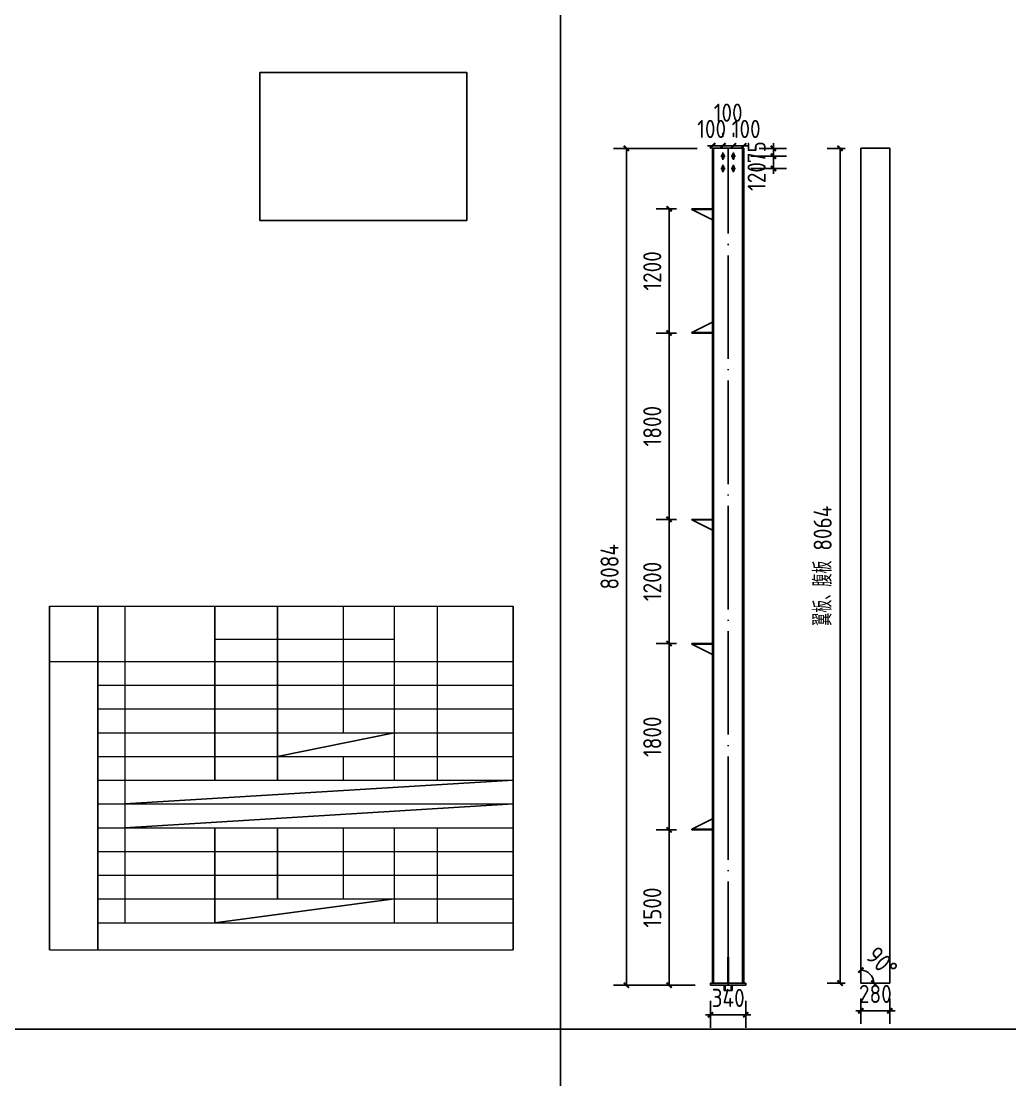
# Model space of a CAD drawing. Extents: x 102162 to 621267, y -39398 to 328893.
# Drawn here: x 344197 to 363292, y 274624 to 295078 of the extents above; entities that cross this region are included whole.
import ezdxf

# ---------------------------------------------------------------- set-up
doc = ezdxf.new("R2010")
doc.units = 0
doc.header["$LTSCALE"] = 1000
doc.header["$MEASUREMENT"] = 0
doc.linetypes.add('DOTE', pattern=[2.42, 2, -0.2, 0.02, -0.2])
doc.layers.add('钢架', color=7, linetype='Continuous', lineweight=25)
doc.styles.get("Standard").update_dxf_attribs({"font": 'gbenor.shx', "bigfont": 'gbcbig.shx'})
doc.dimstyles.get("Standard").update_dxf_attribs({"dimscale": 100, "dimtxt": 3.5, "dimasz": 1, "dimexe": 2.5, "dimexo": 3, "dimgap": 1.5, "dimtad": 1, "dimdec": 0, "dimzin": 0, "dimdsep": 46, "dimtxsty": 'Standard', "dimblk": 'ARCHTICK', "dimcen": 0.09, "dimadec": 0, "dimazin": 0, "dimtfac": 1, "dimtdec": 0, "dimtix": 1, "dimtmove": 2, "dimatfit": 3, "dimfxl": 1, "dimtolj": 1, "dimtzin": 0, "dimarcsym": 0})

# ---------------------------------------------------------------- blocks, each defined once
blk = doc.blocks.new('_ArchTick')
at = {"color": 0, "linetype": 'ByBlock', "const_width": 0.4}
blk.add_lwpolyline([(-0.5, -0.5), (0.5, 0.5)], dxfattribs=at)
blk = doc.blocks.new('*D1264')
at = {"color": 0, "lineweight": -2}
for p, q in [((357552, 292921), (357552, 292920)), ((357752, 292841), (357752, 292920)), ((357552, 292670), (357452, 292670)), ((357552, 292670), (357752, 292670)), ((357752, 292670), (357852, 292670))]:
    blk.add_line(p, q, dxfattribs=at)
at = {"layer": 'Defpoints', "color": 0}
for p in [(357552, 292621), (357752, 292670), (357752, 292541)]:
    blk.add_point(p, dxfattribs=at)
at = {"color": 0, "lineweight": -2, "xscale": 100, "yscale": 100, "zscale": 100}
blk.add_blockref('_ArchTick', (357552, 292670), dxfattribs=at)
at = {"color": 0, "lineweight": -2, "xscale": 100, "yscale": 100, "zscale": 100, "rotation": 180}
blk.add_blockref('_ArchTick', (357752, 292670), dxfattribs=at)
at = {"color": 0, "insert": (357533, 292995), "char_height": 350, "attachment_point": 5}
blk.add_mtext('\\A1;100', dxfattribs=at)
blk = doc.blocks.new('*D1265')
at = {"color": 0, "lineweight": -2}
for p, q in [((357752, 292841), (357752, 292920)), ((357952, 292841), (357952, 292920)), ((357752, 292670), (357652, 292670)), ((357752, 292670), (357952, 292670)), ((357952, 292670), (358052, 292670))]:
    blk.add_line(p, q, dxfattribs=at)
at = {"layer": 'Defpoints', "color": 0}
for p in [(357752, 292541), (357952, 292670), (357952, 292541)]:
    blk.add_point(p, dxfattribs=at)
at = {"color": 0, "lineweight": -2, "xscale": 100, "yscale": 100, "zscale": 100}
blk.add_blockref('_ArchTick', (357752, 292670), dxfattribs=at)
at = {"color": 0, "lineweight": -2, "xscale": 100, "yscale": 100, "zscale": 100, "rotation": 180}
blk.add_blockref('_ArchTick', (357952, 292670), dxfattribs=at)
at = {"color": 0, "insert": (357852, 293310), "char_height": 350, "attachment_point": 5}
blk.add_mtext('\\A1;100', dxfattribs=at)
blk = doc.blocks.new('*D1266')
at = {"color": 0, "lineweight": -2}
for p, q in [((357952, 292841), (357952, 292920)), ((358152, 292921), (358152, 292920)), ((357952, 292670), (357852, 292670)), ((357952, 292670), (358152, 292670)), ((358152, 292670), (358252, 292670))]:
    blk.add_line(p, q, dxfattribs=at)
at = {"layer": 'Defpoints', "color": 0}
for p in [(357952, 292541), (358152, 292670), (358152, 292621)]:
    blk.add_point(p, dxfattribs=at)
at = {"color": 0, "lineweight": -2, "xscale": 100, "yscale": 100, "zscale": 100}
blk.add_blockref('_ArchTick', (357952, 292670), dxfattribs=at)
at = {"color": 0, "lineweight": -2, "xscale": 100, "yscale": 100, "zscale": 100, "rotation": 180}
blk.add_blockref('_ArchTick', (358152, 292670), dxfattribs=at)
at = {"color": 0, "insert": (358200, 292995), "char_height": 350, "attachment_point": 5}
blk.add_mtext('\\A1;100', dxfattribs=at)
blk = doc.blocks.new('*D1267')
at = {"color": 0, "lineweight": -2}
for p, q in [((356852, 279453), (356461, 279453)), ((356711, 276453), (356711, 279453)), ((357212, 276453), (356461, 276453))]:
    blk.add_line(p, q, dxfattribs=at)
at = {"layer": 'Defpoints', "color": 0}
for p in [(356711, 279453), (357152, 279453), (357512, 276453)]:
    blk.add_point(p, dxfattribs=at)
at = {"color": 0, "lineweight": -2, "xscale": 100, "yscale": 100, "zscale": 100}
for p, rotation in [((356711, 279453), 90), ((356711, 276453), 270)]:
    blk.add_blockref('_ArchTick', p, dxfattribs=dict(at, rotation=rotation))
at = {"color": 0, "insert": (356386, 277953), "char_height": 350, "attachment_point": 5, "rotation": 90}
blk.add_mtext('\\A1;1500', dxfattribs=at)
blk = doc.blocks.new('*D1268')
at = {"color": 0, "lineweight": -2}
for p, q in [((356852, 283053), (356461, 283053)), ((356711, 279453), (356711, 283053)), ((356852, 279453), (356461, 279453))]:
    blk.add_line(p, q, dxfattribs=at)
at = {"layer": 'Defpoints', "color": 0}
for p in [(356711, 283053), (357152, 283053), (357152, 279453)]:
    blk.add_point(p, dxfattribs=at)
at = {"color": 0, "lineweight": -2, "xscale": 100, "yscale": 100, "zscale": 100}
for p, rotation in [((356711, 283053), 90), ((356711, 279453), 270)]:
    blk.add_blockref('_ArchTick', p, dxfattribs=dict(at, rotation=rotation))
at = {"color": 0, "insert": (356386, 281253), "char_height": 350, "attachment_point": 5, "rotation": 90}
blk.add_mtext('\\A1;1800', dxfattribs=at)
blk = doc.blocks.new('*D1269')
at = {"color": 0, "lineweight": -2}
for p, q in [((356852, 285453), (356461, 285453)), ((356711, 283053), (356711, 285453)), ((356852, 283053), (356461, 283053))]:
    blk.add_line(p, q, dxfattribs=at)
at = {"layer": 'Defpoints', "color": 0}
for p in [(356711, 285453), (357152, 285453), (357152, 283053)]:
    blk.add_point(p, dxfattribs=at)
at = {"color": 0, "lineweight": -2, "xscale": 100, "yscale": 100, "zscale": 100}
for p, rotation in [((356711, 285453), 90), ((356711, 283053), 270)]:
    blk.add_blockref('_ArchTick', p, dxfattribs=dict(at, rotation=rotation))
at = {"color": 0, "insert": (356386, 284253), "char_height": 350, "attachment_point": 5, "rotation": 90}
blk.add_mtext('\\A1;1200', dxfattribs=at)
blk = doc.blocks.new('*D1270')
at = {"color": 0, "lineweight": -2}
for p, q in [((356852, 289053), (356461, 289053)), ((356711, 285453), (356711, 289053)), ((356852, 285453), (356461, 285453))]:
    blk.add_line(p, q, dxfattribs=at)
at = {"layer": 'Defpoints', "color": 0}
for p in [(356711, 289053), (357152, 289053), (357152, 285453)]:
    blk.add_point(p, dxfattribs=at)
at = {"color": 0, "lineweight": -2, "xscale": 100, "yscale": 100, "zscale": 100}
for p, rotation in [((356711, 289053), 90), ((356711, 285453), 270)]:
    blk.add_blockref('_ArchTick', p, dxfattribs=dict(at, rotation=rotation))
at = {"color": 0, "insert": (356386, 287253), "char_height": 350, "attachment_point": 5, "rotation": 90}
blk.add_mtext('\\A1;1800', dxfattribs=at)
blk = doc.blocks.new('*D1271')
at = {"color": 0, "lineweight": -2}
for p, q in [((356852, 291453), (356461, 291453)), ((356711, 289053), (356711, 291453)), ((356852, 289053), (356461, 289053))]:
    blk.add_line(p, q, dxfattribs=at)
at = {"layer": 'Defpoints', "color": 0}
for p in [(356711, 291453), (357152, 291453), (357152, 289053)]:
    blk.add_point(p, dxfattribs=at)
at = {"color": 0, "lineweight": -2, "xscale": 100, "yscale": 100, "zscale": 100}
for p, rotation in [((356711, 291453), 90), ((356711, 289053), 270)]:
    blk.add_blockref('_ArchTick', p, dxfattribs=dict(at, rotation=rotation))
at = {"color": 0, "insert": (356386, 290253), "char_height": 350, "attachment_point": 5, "rotation": 90}
blk.add_mtext('\\A1;1200', dxfattribs=at)
blk = doc.blocks.new('*D1249')
at = {"color": 0, "lineweight": -2}
for p, q in [((357252, 292621), (355636, 292621)), ((355886, 276453), (355886, 292621)), ((357212, 276453), (355636, 276453))]:
    blk.add_line(p, q, dxfattribs=at)
at = {"layer": 'Defpoints', "color": 0}
for p in [(355886, 292621), (357552, 292621), (357512, 276453)]:
    blk.add_point(p, dxfattribs=at)
at = {"color": 0, "lineweight": -2, "xscale": 100, "yscale": 100, "zscale": 100}
for p, rotation in [((355886, 292621), 90), ((355886, 276453), 270)]:
    blk.add_blockref('_ArchTick', p, dxfattribs=dict(at, rotation=rotation))
at = {"color": 0, "insert": (355561, 284537), "char_height": 350, "attachment_point": 5, "rotation": 90}
blk.add_mtext('\\A1;8084', dxfattribs=at)
blk = doc.blocks.new('*D1272')
at = {"color": 0, "lineweight": -2}
for p, q in [((358726, 292621), (358726, 292721)), ((358452, 292621), (358976, 292621)), ((358726, 292621), (358726, 292471)), ((358293, 292471), (358976, 292471)), ((358726, 292471), (358726, 292371))]:
    blk.add_line(p, q, dxfattribs=at)
at = {"layer": 'Defpoints', "color": 0}
for p in [(358152, 292621), (357993, 292471), (358726, 292471)]:
    blk.add_point(p, dxfattribs=at)
at = {"color": 0, "lineweight": -2, "xscale": 100, "yscale": 100, "zscale": 100}
for p, rotation in [((358726, 292621), 270), ((358726, 292471), 90)]:
    blk.add_blockref('_ArchTick', p, dxfattribs=dict(at, rotation=rotation))
at = {"color": 0, "insert": (358401, 292546), "char_height": 350, "attachment_point": 5, "rotation": 90}
blk.add_mtext('\\A1;75', dxfattribs=at)
blk = doc.blocks.new('*D1273')
at = {"color": 0, "lineweight": -2}
for p, q in [((358726, 292471), (358726, 292571)), ((358293, 292471), (358976, 292471)), ((358726, 292471), (358726, 292231)), ((358293, 292231), (358976, 292231)), ((358726, 292231), (358726, 292131))]:
    blk.add_line(p, q, dxfattribs=at)
at = {"layer": 'Defpoints', "color": 0}
for p in [(357993, 292471), (357993, 292231), (358726, 292231)]:
    blk.add_point(p, dxfattribs=at)
at = {"color": 0, "lineweight": -2, "xscale": 100, "yscale": 100, "zscale": 100}
for p, rotation in [((358726, 292471), 270), ((358726, 292231), 90)]:
    blk.add_blockref('_ArchTick', p, dxfattribs=dict(at, rotation=rotation))
at = {"color": 0, "insert": (358401, 292077), "char_height": 350, "attachment_point": 5, "rotation": 90}
blk.add_mtext('\\A1;120', dxfattribs=at)
blk = doc.blocks.new('*D1274')
at = {"color": 0, "lineweight": -2}
for p, q in [((357512, 276153), (357512, 275632)), ((358192, 276153), (358192, 275632)), ((357512, 275882), (357412, 275882)), ((357512, 275882), (358192, 275882)), ((358192, 275882), (358292, 275882))]:
    blk.add_line(p, q, dxfattribs=at)
at = {"layer": 'Defpoints', "color": 0}
for p in [(357512, 276453), (358192, 276453), (358192, 275882)]:
    blk.add_point(p, dxfattribs=at)
at = {"color": 0, "lineweight": -2, "xscale": 100, "yscale": 100, "zscale": 100}
blk.add_blockref('_ArchTick', (357512, 275882), dxfattribs=at)
at = {"color": 0, "lineweight": -2, "xscale": 100, "yscale": 100, "zscale": 100, "rotation": 180}
blk.add_blockref('_ArchTick', (358192, 275882), dxfattribs=at)
at = {"color": 0, "insert": (357852, 276207), "char_height": 350, "attachment_point": 5}
blk.add_mtext('\\A1;340', dxfattribs=at)
blk = doc.blocks.new('*D1275')
at = {"color": 0, "lineweight": -2}
for p, q in [((360415, 276193), (360415, 275709)), ((360975, 276193), (360975, 275709)), ((360415, 275959), (360315, 275959)), ((360975, 275959), (360415, 275959)), ((360975, 275959), (361075, 275959))]:
    blk.add_line(p, q, dxfattribs=at)
at = {"layer": 'Defpoints', "color": 0}
for p in [(360415, 276493), (360975, 276493), (360415, 275959)]:
    blk.add_point(p, dxfattribs=at)
at = {"color": 0, "lineweight": -2, "xscale": 100, "yscale": 100, "zscale": 100}
blk.add_blockref('_ArchTick', (360415, 275959), dxfattribs=at)
at = {"color": 0, "lineweight": -2, "xscale": 100, "yscale": 100, "zscale": 100, "rotation": 180}
blk.add_blockref('_ArchTick', (360975, 275959), dxfattribs=at)
at = {"color": 0, "insert": (360695, 276284), "char_height": 350, "attachment_point": 5}
blk.add_mtext('\\A1;280', dxfattribs=at)
blk = doc.blocks.new('*D1276')
at = {"color": 0, "lineweight": -2}
for p, q in [((360115, 292621), (359763, 292621)), ((360013, 276493), (360013, 292621)), ((360115, 276493), (359763, 276493))]:
    blk.add_line(p, q, dxfattribs=at)
at = {"layer": 'Defpoints', "color": 0}
for p in [(360013, 292621), (360415, 292621), (360415, 276493)]:
    blk.add_point(p, dxfattribs=at)
at = {"color": 0, "lineweight": -2, "xscale": 100, "yscale": 100, "zscale": 100}
for p, rotation in [((360013, 292621), 90), ((360013, 276493), 270)]:
    blk.add_blockref('_ArchTick', p, dxfattribs=dict(at, rotation=rotation))
at = {"color": 0, "insert": (359677, 284557), "char_height": 350, "attachment_point": 5, "rotation": 90}
blk.add_mtext('\\A1;翼板、腹板 8064', dxfattribs=at)
blk = doc.blocks.new('*D1250')
at = {"color": 0, "lineweight": -2}
blk.add_arc((360415, 276493), 249, 360, 90, dxfattribs=at)
at = {"layer": 'Defpoints', "color": 0}
for p in [(360415, 292621), (360631, 276618), (360415, 276493), (360415, 276493), (360975, 276493)]:
    blk.add_point(p, dxfattribs=at)
at = {"color": 0, "lineweight": -2, "xscale": 100, "yscale": 100, "zscale": 100}
for p, rotation in [((360415, 276743), 179.9999999999999), ((360664, 276493), 269.999999999998)]:
    blk.add_blockref('_ArchTick', p, dxfattribs=dict(at, rotation=rotation))
at = {"color": 0, "insert": (360821, 276899), "char_height": 350, "attachment_point": 5, "rotation": 315}
blk.add_mtext('\\A1;90°', dxfattribs=at)

msp = doc.modelspace()

# ---------------------------------------------------------------- linework, layer by layer
for p, q in [((357551.9, 292621.2), (357551.9, 276493.2)), ((357551.9, 292621.2), (358151.9, 292621.2)), ((357571.9, 292621.2), (357571.9, 276493.2)), ((357751.9, 292401.2), (357751.9, 292541.1)), ((357951.9, 292401.2), (357951.9, 292541.1)), ((358131.9, 276493.2), (358131.9, 292621.2)), ((358151.9, 276493.2), (358151.9, 292621.2)), ((360415.1, 292621.2), (360415.1, 276493.2)), ((360415.1, 292621.2), (360975.1, 292621.2)), ((360975.1, 276493.2), (360975.1, 292621.2)), ((357711, 292471.2), (357792.8, 292471.2)), ((357751.9, 292161.2), (357751.9, 292301.1)), ((357911, 292471.2), (357992.8, 292471.2)), ((357951.9, 292161.2), (357951.9, 292301.1)), ((357711, 292231.2), (357792.8, 292231.2)), ((357911, 292231.2), (357992.8, 292231.2)), ((347937.5, 283137.8), (347937.5, 283776.6)), ((347937.5, 283776.6), (347937.5, 280413.4)), ((349145.1, 283776.6), (349145.1, 280413.4)), ((349145.1, 283776.6), (349145.1, 280413.4)), ((353701.9, 283776.6), (353701.9, 277136.2)), ((349145.1, 280872.5), (351403.2, 281331.5)), ((346198.2, 279954.4), (353701.9, 280413.4)), ((346198.2, 279495.3), (353701.9, 279954.4)), ((347937.5, 279495.3), (347937.5, 277659.2)), ((349145.1, 279495.3), (349145.1, 278118.2)), ((349145.1, 279495.3), (349145.1, 278118.2)), ((347937.5, 277659.2), (351403.2, 278118.2)), ((357551.9, 276493.2), (358151.9, 276493.2)), ((360415.1, 276493.2), (360975.1, 276493.2))]:
    msp.add_line(p, q)
at = {"color": 1, "linetype": 'DOTE'}
msp.add_line((357851.9, 276453.2), (357851.9, 292621.2), dxfattribs=at)
at = {"color": 2}
for p, q in [((357551.9, 291453.2), (357151.9, 291453.2)), ((357151.9, 291453.2), (357151.9, 291441.2)), ((357151.9, 291441.2), (357551.9, 291441.2)), ((357551.9, 291241.2), (357151.9, 291441.2)), ((357551.9, 291441.2), (357551.9, 291241.2)), ((357551.9, 289265.2), (357151.9, 289065.2)), ((357551.9, 289065.2), (357551.9, 289265.2)), ((357151.9, 289053.2), (357151.9, 289065.2)), ((357151.9, 289065.2), (357551.9, 289065.2)), ((357551.9, 289053.2), (357151.9, 289053.2)), ((357551.9, 285453.2), (357151.9, 285453.2)), ((357151.9, 285453.2), (357151.9, 285441.2)), ((357151.9, 285441.2), (357551.9, 285441.2)), ((357551.9, 285241.2), (357151.9, 285441.2)), ((357551.9, 285441.2), (357551.9, 285241.2)), ((357551.9, 283053.2), (357151.9, 283053.2)), ((357151.9, 283053.2), (357151.9, 283041.2)), ((357151.9, 283041.2), (357551.9, 283041.2)), ((357551.9, 282841.2), (357151.9, 283041.2)), ((357551.9, 283041.2), (357551.9, 282841.2)), ((357551.9, 279665.2), (357151.9, 279465.2)), ((357551.9, 279465.2), (357551.9, 279665.2)), ((357151.9, 279453.2), (357151.9, 279465.2)), ((357151.9, 279465.2), (357551.9, 279465.2)), ((357551.9, 279453.2), (357151.9, 279453.2)), ((357843.9, 276493.2), (357843.9, 276993.2)), ((357843.9, 276993.2), (357851.9, 276993.2)), ((357851.9, 276993.2), (357843.9, 276993.2)), ((357843.9, 276993.2), (357843.9, 276493.2)), ((357851.9, 276993.2), (357859.9, 276993.2)), ((357859.9, 276993.2), (357851.9, 276993.2)), ((357859.9, 276993.2), (357859.9, 276493.2)), ((357859.9, 276493.2), (357859.9, 276993.2)), ((357511.9, 276453.2), (357511.9, 276493.2)), ((357511.9, 276493.2), (358191.9, 276493.2)), ((357851.9, 276453.2), (357511.9, 276453.2)), ((357859.9, 276493.2), (357843.9, 276493.2)), ((357859.9, 276493.2), (357843.9, 276493.2)), ((357843.9, 276493.2), (357859.9, 276493.2)), ((358191.9, 276453.2), (357851.9, 276453.2)), ((358191.9, 276493.2), (358191.9, 276453.2))]:
    msp.add_line(p, q, dxfattribs=at)
at = {"color": 1}
for p, q in [((344746.4, 283776.6), (344746.4, 277136.2)), ((345678.1, 277136.2), (345678.1, 283776.6))]:
    msp.add_line(p, q, dxfattribs=at)
at = {"color": 6}
for p, q in [((357771.9, 276453.2), (357771.9, 276353.2)), ((357771.9, 276353.2), (357931.9, 276353.2)), ((357791.9, 276453.2), (357791.9, 276353.2)), ((357911.9, 276353.2), (357911.9, 276453.2)), ((357931.9, 276353.2), (357931.9, 276453.2))]:
    msp.add_line(p, q, dxfattribs=at)
for points in [[(324911.7, 296601.7), (354611.7, 296601.7), (354611.7, 275601.7), (324911.7, 275601.7)], [(354611.7, 296601.7), (384311.7, 296601.7), (384311.7, 275601.7), (354611.7, 275601.7)], [(348807.3, 294084.3), (352805.5, 294084.3), (352805.5, 291228.6), (348807.3, 291228.6)], [(324911.7, 275601.7), (354611.7, 275601.7), (354611.7, 254601.7), (324911.7, 254601.7)], [(354611.7, 275601.7), (384311.7, 275601.7), (384311.7, 254601.7), (354611.7, 254601.7)]]:
    msp.add_lwpolyline(points, close=True)
for centre in [(357751.9, 292471.2), (357951.9, 292471.2), (357751.9, 292231.2), (357951.9, 292231.2)]:
    msp.add_ellipse(centre, major_axis=(0.9, 50), ratio=0.4180132)
at = {"layer": '钢架', "lineweight": 13}
for p, q in [((344746.4, 283776.6), (353701.9, 283776.6)), ((346198.2, 283776.6), (346198.2, 277659.2)), ((350413.2, 283776.6), (350413.2, 281331.5)), ((351403.2, 283776.6), (351403.2, 280413.4)), ((352228.5, 283776.6), (352228.5, 280413.4)), ((347937.5, 283137.8), (351403.2, 283137.8)), ((344746.4, 282708.6), (353701.9, 282708.6)), ((345678.1, 282249.6), (353701.9, 282249.6)), ((345678.1, 281790.5), (353701.9, 281790.5)), ((345678.1, 281331.5), (353701.9, 281331.5)), ((345678.1, 281331.5), (353701.9, 281331.5)), ((345678.1, 280872.5), (353701.9, 280872.5)), ((350413.2, 280872.5), (350413.2, 280413.4)), ((345678.1, 280413.4), (353701.9, 280413.4)), ((345678.1, 279954.4), (353701.9, 279954.4)), ((345678.1, 279495.3), (353701.9, 279495.3)), ((350413.2, 279495.3), (350413.2, 278118.2)), ((351403.2, 279495.3), (351403.2, 277659.2)), ((352228.5, 279495.3), (352228.5, 277659.2)), ((345678.1, 279036.3), (353701.9, 279036.3)), ((345678.1, 278577.2), (353701.9, 278577.2)), ((345678.1, 278118.2), (353701.9, 278118.2)), ((345678.1, 278118.2), (353701.9, 278118.2)), ((345678.1, 278118.2), (353701.9, 278118.2)), ((345678.1, 278118.2), (353701.9, 278118.2)), ((345678.1, 277659.2), (353701.9, 277659.2)), ((345678.1, 277659.2), (353701.9, 277659.2)), ((344746.4, 277136.2), (353701.9, 277136.2))]:
    msp.add_line(p, q, dxfattribs=at)

# ---------------------------------------------------------------- dimensions: what is measured, and where the dimension line sits
at = {"color": 3}
for base, p1, p2, picture, middle in [((357951.9, 292670.3), (357751.9, 292541.1), (357951.9, 292541.1), '*D1265', (357851.9, 293309.7)), ((357751.9, 292670.3), (357551.9, 292621.2), (357751.9, 292541.1), '*D1264', (357533.3, 292995.3)), ((358151.9, 292670.3), (357951.9, 292541.1), (358151.9, 292621.2), '*D1266', (358200.4, 292994.5))]:
    dim = msp.add_linear_dim(base=base, p1=p1, p2=p2, dimstyle='Standard', override={"dimlfac": 0.5}, dxfattribs=at)
    dim.commit()
    dim.dimension.update_dxf_attribs({"geometry": picture, "text_midpoint": middle, "dimtype": 160})
for base, p1, p2, picture, middle in [((358725.9, 292471.2), (358151.9, 292621.2), (357992.8, 292471.2), '*D1272', (358400.9, 292546.2)), ((355886.3, 292621.2), (357511.9, 276453.2), (357551.9, 292621.2), '*D1249', (355561.3, 284537.2)), ((356710.7, 291453.2), (357151.9, 289053.2), (357151.9, 291453.2), '*D1271', (356385.7, 290253.2)), ((356710.7, 289053.2), (357151.9, 285453.2), (357151.9, 289053.2), '*D1270', (356385.7, 287253.2)), ((356710.7, 285453.2), (357151.9, 283053.2), (357151.9, 285453.2), '*D1269', (356385.7, 284253.2)), ((356710.7, 283053.2), (357151.9, 279453.2), (357151.9, 283053.2), '*D1268', (356385.7, 281253.2)), ((356710.7, 279453.2), (357511.9, 276453.2), (357151.9, 279453.2), '*D1267', (356385.7, 277953.2))]:
    dim = msp.add_linear_dim(base=base, p1=p1, p2=p2, angle=90, dimstyle='Standard', override={"dimlfac": 0.5}, dxfattribs=at)
    dim.commit()
    dim.dimension.update_dxf_attribs({"geometry": picture, "text_midpoint": middle})
dim = msp.add_linear_dim(base=(358725.9, 292231.2), p1=(357992.8, 292471.2), p2=(357992.8, 292231.2), angle=90, dimstyle='Standard', override={"dimlfac": 0.5}, dxfattribs=at)
dim.commit()
dim.dimension.update_dxf_attribs({"geometry": '*D1273', "text_midpoint": (358400.9, 292077.3), "dimtype": 160})
dim = msp.add_aligned_dim(p1=(360415.1, 276493.2), p2=(360415.1, 292621.2), distance=401.9, text='翼板、腹板 8064', dimstyle='Standard', override={"dimlfac": 0.5}, dxfattribs=at)
dim.commit()
dim.dimension.update_dxf_attribs({"geometry": '*D1276', "text_midpoint": (359676.6, 284557.2)})
dim = msp.add_angular_dim_2l(base=(360631, 276617.9), line1=((360415.1, 276493.2), (360975.1, 276493.2)), line2=((360415.1, 292621.2), (360415.1, 276493.2)), dimstyle='Standard')
dim.commit()
dim.dimension.update_dxf_attribs({"geometry": '*D1250', "text_midpoint": (360821.2, 276899.3)})
dim = msp.add_linear_dim(base=(358191.9, 275881.9), p1=(357511.9, 276453.2), p2=(358191.9, 276453.2), dimstyle='Standard', override={"dimlfac": 0.5}, dxfattribs=at)
dim.commit()
dim.dimension.update_dxf_attribs({"geometry": '*D1274', "text_midpoint": (357851.9, 276206.9)})
dim = msp.add_aligned_dim(p1=(360975.1, 276493.2), p2=(360415.1, 276493.2), distance=533.8, dimstyle='Standard', override={"dimlfac": 0.5}, dxfattribs=at)
dim.commit()
dim.dimension.update_dxf_attribs({"geometry": '*D1275', "text_midpoint": (360695.1, 276284.4)})

doc.saveas('drawing.dxf')
